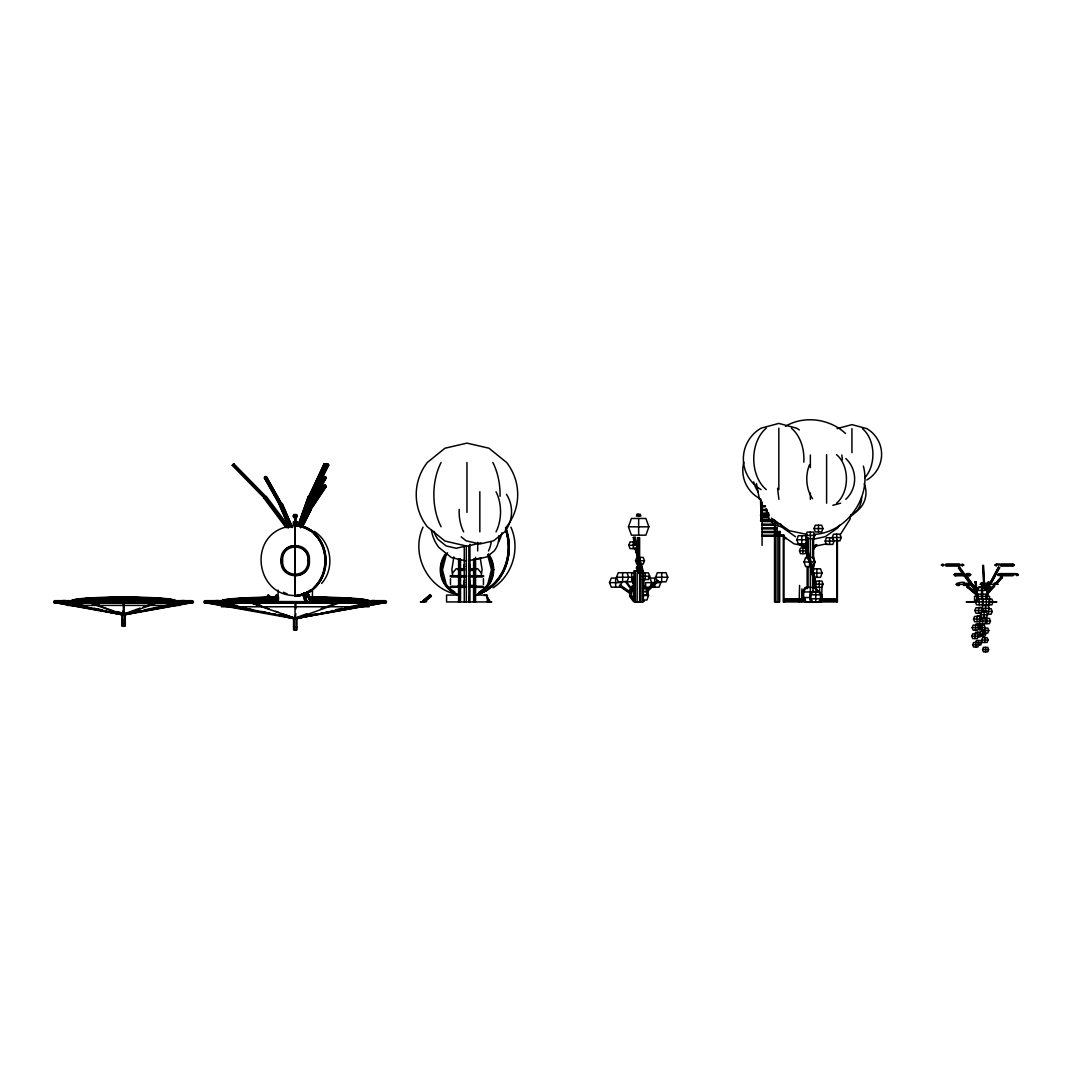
<?xml version="1.0" encoding="UTF-8"?>
<svg xmlns="http://www.w3.org/2000/svg" width="1072" height="1072" viewBox="0 0 1072 1072"><rect width="100%" height="100%" fill="white"/><g stroke="black" fill="none" stroke-linecap="round" stroke-linejoin="round"><path stroke-width="1.5" d="M643.334 578.465L642.892 586.277M644.004 578.759L643.548 586.639M813.568 581.828L813.099 588.381M815.189 586.451L814.251 572.85M175.259 600.668A51.697 3.605 0 0 0 123.548 597.064L123.561 599.637L123.575 597.064A51.697 3.605 0 0 0 71.878 600.668M812.938 592.454L813.125 584.548M799.163 601.941L799.591 585.433M821.554 601.941L821.983 585.942M123.669 601.941C123.441 598.163 123.695 605.72 123.468 601.941M801.508 601.941L801.936 588.89M819.531 592.039L819.638 588.729M123.669 598.35L123.561 599.637L123.468 598.35M172.324 600.829L172.351 600.132L172.82 601.271M813.554 586.545L812.482 573.158M814.666 586.692L814.841 584.468M119.876 613.613L122.999 614.738L123.079 613.867L123.334 614.738M295.081 525.441L295.296 526.258L295.081 525.441A35.188 30.472 90 0 1 308.267 528.925M642.758 586.799L643.039 584.227M986.079 598.605L988.129 582.176L989.067 582.297L987.017 598.712M988.598 582.203L986.173 598.605M300.83 527.638L312.247 498.319L311.014 496.537L307.999 504.242M805.688 539.873L805.983 537.3L807.712 537.662L807.913 550.713L813.688 570.599M807.055 537.327L806.68 546.693M814.09 588.381C817.052 573.641 807.618 560.495 806.68 546.144M987.098 598.739L989.067 585.66L988.129 585.526M123.334 613.867L123.2 614.738L122.999 613.867M453.858 556.877L451.821 569.755L452.585 574.579M481.341 574.579L482.105 569.755L480.323 558.485M328.742 464.578L311.858 498.199L328.608 465.369L327.777 463.801L326.679 463.801L316.495 483.794M326.545 464.578L326.679 463.801M54.766 602.652L55.02 601.245M123.642 613.867L123.441 615.006L56.401 602.946M204.993 602.652L205.248 601.245M339.342 602.933L295.122 618.866L295.336 617.74M642.758 598.806L643.374 595.59M850.846 514.681L849.962 519.397L840.662 534.017M358.088 600.039L358.691 599.596M71.007 601.124A52.555 3.685 0 0 1 123.427 597.439L123.628 597.399M298.19 525.213L308.347 496.537L309.848 496.537L310.987 498.319L300.468 527.638M984.927 583.275L984.927 585.419M123.829 615.006L124.218 614.31L123.575 615.006L119.97 613.64M290.043 616.923L295.497 618.866L295.644 618.169M301.781 526.54L310.947 505.502L309.902 503.505M312.247 498.319L309.486 498.199L308.723 496.644L324.159 463.801L325.285 463.801L326.049 465.369L310.612 498.199L326.236 464.578M308.535 497.421L324.159 463.801M294.371 514.573L294.371 517.615M308.428 508.141L308.16 509.227L309.406 510.312L310.907 510.312L311.175 509.227L309.929 508.141M638.121 570.559L638.121 572.381M445.751 556.877L442.468 569.755L445.751 582.632M488.175 582.632L491.458 569.755L488.175 556.877M326.236 477.455L324.883 478.313L309.446 505.354L310.585 505.354L326.236 477.455L325.325 476.611L324.2 476.611L313.64 495.117M309.352 503.076L324.2 476.611M295.001 595.509L295.001 595.509A34.88 30.204 -90 0 0 325.205 560.629A34.88 30.204 -90 0 0 295.001 525.749L295.51 525.441A35.188 30.472 -90 0 1 325.955 560.629A35.188 30.472 -90 0 1 295.51 595.818A24.455 21.172 90 0 0 304.676 593.392M295.537 595.509L295.537 595.509A34.88 30.204 90 0 0 311.027 590.565M308.535 509.227L310.545 510.125L309.929 508.316M309.446 507.86L324.226 485.147L325.352 485.147L325.982 486.956L310.545 510.125M423.038 527.156C410.991 552.884 426.026 585.794 453.362 593.553M297.815 525.856L308.347 496.537M299.517 526.097L309.486 498.319L308.16 497.421M300.656 526.754L311.175 497.421M628.433 526.821L631.435 518.473L645.893 518.473L648.882 526.821L645.893 535.169L631.435 535.169L628.433 526.821L648.882 526.821M636.433 568.026L637.076 566.217L640.239 566.217L640.239 569.848L637.076 569.848L636.433 568.026L638.657 568.026M648.533 595.509L646.898 600.052L642.945 600.052L642.945 595.509L648.533 595.509L646.898 590.953M796.818 539.779L798.278 535.705L805.34 535.705L806.801 539.779L805.34 543.852L798.278 543.852L796.818 539.779L806.801 539.779M799.484 550.874L800.476 548.087L805.313 548.087L806.305 550.874L805.313 553.661L800.476 553.661L799.484 550.874L806.305 550.874M804.04 561.983L805.662 557.44L813.514 557.44L815.135 561.983L813.514 566.512L805.662 566.512L804.04 561.983L815.135 561.983M813.179 568.83L820.549 568.83L822.063 573.078L820.549 577.339L813.179 577.339L811.651 573.078L812.67 570.237M815.444 584.186L816.556 581.078L821.929 581.078L823.041 584.186L821.929 587.282L816.556 587.282L815.444 584.186L823.041 584.186M298.123 525.856L304.729 508.878M298.606 525.213L301.621 517.495M302.599 518.138L304.394 513.515M300.937 526.754L312.367 497.421M293.219 516.088L293.822 514.573L296.703 514.573L297.306 516.088L296.703 517.615L293.822 517.615L293.219 516.088L297.306 516.088M297.105 601.941L296.569 603.308L293.969 603.308L293.433 601.941M464.658 568.75L463.694 566.311L464.658 563.885M464.658 584.843L463.694 582.418L464.658 579.979M469.268 568.75L470.233 566.311L469.268 563.885M469.268 584.843L470.233 582.418L469.268 579.979M609.512 582.632L621.76 582.632L619.964 587.175L611.308 587.175L609.512 582.632L611.308 578.076L615.636 578.076L615.636 587.175M628.768 545.286L630.081 541.95L636.433 541.95L637.746 545.286L636.433 548.623L630.081 548.623L628.768 545.286L637.746 545.286M616.494 577.259L618.289 572.703L626.946 572.703L628.741 577.259L626.946 581.815L618.289 581.815L616.494 577.259L634.745 577.259M638.041 564.073L636.835 564.073L635.522 560.736L636.835 557.4L638.041 557.4M637.438 571.47L637.8 570.559L639.528 570.559L639.89 571.47L639.528 572.381L637.8 572.381L637.438 571.47L639.89 571.47M644.5 560.736L643.187 564.073L640.011 564.073L640.011 557.4L643.187 557.4L644.5 560.736L640.011 560.736M642.101 572.85L648.453 572.85L649.766 576.187L648.453 579.523L642.101 579.523M647.756 591.637L646.443 594.973L643.267 594.973L643.267 588.3L646.443 588.3L647.756 591.637L643.267 591.637M655.555 577.259L657.35 572.703L666.007 572.703L667.802 577.259L666.007 581.815L657.35 581.815L655.555 577.259L667.802 577.259M660.821 582.632L659.039 587.175L650.369 587.175M805.863 535.41L807.176 532.074L813.527 532.074L814.854 535.41L813.527 538.747L807.176 538.747L805.863 535.41L814.854 535.41M813.996 528.576L815.31 525.24L821.661 525.24L822.974 528.576L821.661 531.913L815.31 531.913L813.996 528.576L822.974 528.576M825.132 541.092L826.445 537.755L832.797 537.755L834.11 541.092L832.797 544.429L826.445 544.429L825.132 541.092L834.11 541.092M833.091 539.739L832.207 537.514L833.534 534.164L839.885 534.164L841.198 537.514L839.885 540.851L833.534 540.851M974.904 610.504L975.989 607.757L981.228 607.757L982.314 610.504L981.228 613.264L975.989 613.264L974.904 610.504L982.314 610.504M973.51 619.067L974.555 616.44L979.553 616.44L980.585 619.067L979.553 621.706L974.555 621.706L973.51 619.067L980.585 619.067M972.17 627.643L973.148 625.137L977.905 625.137L979.741 629.947L984.257 629.947L985.195 627.576L984.257 625.204L979.741 625.204L977.905 630.135L973.148 630.135L972.17 627.643L985.195 627.576M983.547 599.06L982.408 601.941L983.547 604.822M982.006 604.822L983.131 601.941L982.006 599.06M981.939 608.347L983.024 605.6L988.263 605.6L989.349 608.347L988.263 611.107L983.024 611.107L981.939 608.347L989.349 608.347M971.781 636.205L972.719 633.833L977.222 633.833L978.16 636.205L977.222 638.577L972.719 638.577L971.781 636.205L978.16 636.205M980.545 614.752L981.577 612.125L986.575 612.125L987.62 614.752L986.575 617.392L981.577 617.392L980.545 614.752L987.62 614.752M984.431 618.383L989.429 618.383L990.474 621.01L989.429 623.636L980.183 623.663L979.192 621.17L980.183 618.665L984.94 618.665L985.932 621.17L984.94 623.663M974.636 634.584L975.56 632.212L980.076 632.212M972.693 644.768L973.577 642.517L977.852 642.517L978.736 644.768L977.852 647.019L973.577 647.019L972.693 644.768L978.736 644.768M975.547 642.744L976.431 640.507L980.692 640.507L981.577 642.744L980.692 644.996L978.562 644.996L978.562 640.507M979.714 633.981L980.612 631.73L984.873 631.73L985.758 633.981L984.873 636.232L980.612 636.232L979.714 633.981L985.758 633.981M992.203 611.482L991.118 614.229L988.491 614.229L988.491 611.482L992.203 611.482L991.118 608.722L988.491 608.722M981.657 640.078L982.595 637.706L987.111 637.706L988.049 640.078L987.111 642.45L982.595 642.45L981.657 640.078L988.049 640.078M988.773 630.537L987.794 633.043L985.409 633.043L985.409 628.045L987.794 628.045L988.773 630.537L982.046 630.537M982.568 649.605L983.453 647.367L987.727 647.367L988.612 649.605L987.727 651.856L983.453 651.856L982.568 649.605L988.612 649.605M994.347 585.419L994.347 583.275M489.649 601.03L488.082 602.303L487.76 601.513L489.649 601.03L487.479 597.426M74.343 600.829L74.638 600.132M301.58 523.538L309.446 505.502L310.947 505.502M302.009 525.535L311.175 504.51M153.229 599.034L154.274 598.605M323.878 466.789L325.285 463.801M309.486 498.199L324.923 465.369L326.049 465.369M301.822 525.213L309.406 510.312M302.84 525.628L311.175 509.227M302.572 526.714L310.907 510.312M327.777 463.801L311.027 496.644L311.992 497.421M813.032 549.387L815.336 545.018M231.699 600.039L232.45 599.596M294.773 618.598L295.912 618.169L294.693 618.598M986.16 589.828L987.714 587M990.032 582.766L998.568 567.195L999.493 567.597L991.908 582.15M990.206 583.168L998.568 567.195M990.97 583.168L999.493 567.597M806.211 587.443L803.652 591.945L803.652 597.519L806.211 602.022M812.764 591.583L810.941 594.799L810.941 598.779L812.764 601.995M818.686 601.995L820.509 598.779L820.509 594.799L818.686 591.583M310.585 505.354L326.009 478.313M310.867 602.183L307.356 595.911L307.825 595.094L309.017 594.839L311.885 601.513L311.63 600.843M309.969 601.928L310.451 601.097M311.952 601.097L310.29 602.183L307.409 595.509L308.441 594.839L311.952 601.097L310.036 601.513L310.29 602.183M272.998 601.191L276.616 595.174M274.258 600.307L276.429 596.702M274.07 601.834L277.702 595.831M977.048 590.404L978.95 587.362L985.101 587.443L986.99 590.431L986.99 594.129L985.731 596.126M977.048 594.169L977.128 590.431L979.004 587.443M839.456 525.24L837.781 527.893L825.199 536.724L813.326 539.216M987.205 589.546L989.496 586.237L990.314 586.92L987.794 590.86M321.627 583.463C335.201 568.093 331.476 542.218 314.123 531.283M310.612 505.595L324.226 485.147M311.738 505.595L314.458 501.508M323.543 487.867L325.352 485.147M309.419 510.125L324.856 486.956L325.982 486.956M311.711 507.86L326.236 486.045M629.706 590.377L633.123 585.54L634.222 585.54L631.475 590.377L631.475 596.34L634.222 601.178L633.123 601.178L629.706 596.34L629.706 590.377L634.356 590.377M820.656 593.888L821.969 595.751L821.969 599.208L820 601.995L805.193 602.022L802.003 597.519L802.003 591.945L805.193 587.443L815.524 587.443L818.713 591.945L817.065 591.945M812.027 601.995L809.749 598.779L809.749 594.799L812.027 591.583L819.41 591.583L821.688 594.799L821.688 598.779L819.41 601.995L820.951 599.208L821.969 599.208M813.353 549.011L816.248 544.951M813.058 549.963L816.931 544.549M977.115 595.509L978.28 595.121L977.557 596.112L976.686 595.509M294.746 517.763L295.095 596.005L295.095 525.24L295.457 526.071M92.688 599.034L93.84 598.605M958.609 583.275L957.765 584.347L958.609 585.419M969.49 585.419L970.334 584.347M305.038 594.973L307.061 601.513L305.976 602.035L305.105 601.834L303.296 595.831L305.252 595.509M304.796 595.831L305.346 595.174L303.389 595.509L305.399 602.035L306.605 601.834L305.346 595.174M452.464 573.185L456.203 568.723L464.283 568.683M760.504 498.56L761.174 521.18L761.589 502.165M263.404 601.097L268.63 595.094M264.355 601.928L269.581 595.911M990.314 586.92L989.684 587.603L988.88 586.92M988.21 591.034L992.645 586.263M994.87 583.878L1001.516 576.736L1002.28 577.259L996.96 583.758M987.325 592.762L993.972 585.607M996.196 583.222L1001.516 576.736M986.763 593.955L994.521 585.607M996.746 583.222L1002.28 577.259M986.99 594.491L994.749 586.143M968.9 575.758L969.919 574.686L968.9 573.614M646.215 590.672L652.165 584.387M647.153 590.672L652.888 584.923M646.925 591.208L652.66 585.459M232.235 465.369L233.857 463.801L266.044 496.644L264.409 498.199L232.235 465.369L233.857 463.801M984.659 586.92L986.146 586.92L985.449 587.59M264.288 477.455L279.953 505.354L264.516 478.313L265.199 476.611L266.338 476.611L281.99 504.51L266.338 476.611M279.725 504.51L280.636 503.652L265.199 476.611M646.724 590.337L657.618 580.18M646.992 590.819L658.195 580.649M646.349 592.427L658.463 581.131M493.066 587.845C512.684 575.115 520.51 548.462 510.888 527.156M977.088 595.469L967.051 586.92L967.855 586.237L976.244 593.124M967.493 587.603L968.297 586.92L976.686 593.808M423.105 601.03L430.341 595.014M424.713 600.508L427.125 598.511M423.909 601.995L431.145 595.992M425.356 601.298L431.4 596.287L430.086 594.719L422.85 600.722L424.15 602.303M996.33 566.096L995.03 565.024L996.33 563.952M1013.067 566.096L1014.353 565.024L1013.067 563.952M975.681 591.396L958.381 568.053L959.574 567.155L976.887 590.498M484.142 595.509L486.018 595.014M288.743 526.54L279.578 505.502L280.636 503.505L282.137 503.505L292.616 527.545M999.01 575.758L997.617 574.686L999.01 573.614M1017.006 575.758L1018.4 574.686L1017.006 573.614M266.432 496.537L264.02 498.319L286.09 527.746M942.918 566.096L941.43 565.024L942.918 563.952M962.2 566.096L963.688 565.024L962.2 563.952M277.005 614.886L295.269 618.866L370.443 603.054M785.441 426.321C804.027 415.186 829.728 418.643 845.5 433.49M635.441 537.434L633.418 537.487L635.441 537.434L636.312 545.045M959.574 567.155L958.917 567.597L976.337 590.94M975.949 591.221L966.153 577.259L967.065 576.723L976.646 590.136M966.354 577.808L967.065 576.723M307.155 601.191L305.399 602.035M285.433 527.169C247.632 537.487 256.074 596.246 295.269 595.509M295.122 618.866L295.872 613.733M65.472 602.973L123.347 615.006L122.918 614.31L140.084 608.119M143.206 606.993L154.14 603.067M156.914 602.933L123.427 615.006L122.918 614.31M307.048 613.693L294.612 618.169L285.286 614.805M321.037 608.655L336.581 603.067M281.762 613.573L295.751 618.598L218.594 602.987M295.872 618.598L251.478 603.201M123.334 599.047L124.178 598.779M807.712 537.662L805.983 537.635M760.504 515.029L761.589 515.324L760.504 515.632M760.504 520.389L761.589 520.697M636.755 601.874L637.197 601.888M837.085 428.612L851.932 424.633L866.766 428.612A29.668 29.668 0 0 1 866.766 480.001M832.837 505.287L840.622 503.197M484.517 595.014L485.683 594.719L489.623 601.513M633.954 595.59L632.118 585.928L632.962 585.768L634.182 592.2M977.249 600.441L975.051 586.29L975.976 586.143L977.945 598.725M464.873 546.278L456.23 548.288L446.14 545.943L438.059 539.404A23.611 23.249 -90 0 1 433.932 531.364M481.114 542.861L466.963 546.144L444.947 541.038L427.299 526.741A51.51 50.732 -90 0 1 427.299 462.514L444.947 448.217L466.963 443.125L488.966 448.217L506.627 462.514A51.51 50.732 -90 0 1 506.627 526.741M468.518 560.803L480.993 557.909M477.697 559.021L486.862 556.891L494.219 550.941A21.467 21.132 -90 0 0 498.775 535.933M813.608 534.432C846.491 533.039 871.697 497.542 863.375 466.079M813.34 546.586L826.767 543.785M140.874 610.625L123.186 614.31L123.347 615.006L90.53 603.201M144.09 609.955L177.845 602.946M124.942 614.403L132.982 612.728M123.937 614.738L180.203 603.04M125.169 614.671L181.436 602.973M316.026 613.774L294.894 618.169L278.626 614.792M335.549 609.713L342.048 608.36M345.305 607.69L368.071 602.96M295.256 618.866L371.703 602.987M638.979 602.008L639.689 602.25L638.229 601.941M977.115 598.913L975.038 581.908L975.976 581.801L978.053 598.792M125.196 614.015L185.711 603.121M123.642 614.738L189.047 602.96M125.33 614.712L190.736 602.946M298.539 617.579L326.411 612.568M334.598 611.094L337.881 610.504M341.151 609.901L349.351 608.427M352.621 607.837L378.845 603.121M295.336 618.598L382.208 602.973M295.028 618.598L383.897 602.946M305.654 601.191L307.061 601.513M982.059 584.548L982.059 584.696M492.329 569.848L493.669 569.634M981.577 598.792L981.577 582.82L982.528 582.82L982.528 598.792M632.962 585.768L634.075 593.915M959.949 582.485L964.05 582.203M975.051 586.29L975.976 586.143M975.038 581.908L975.976 581.801M327.509 465.369L328.608 465.369M264.516 478.313L265.642 478.313M762.071 505.743L765.408 505.743M762.071 506.815L765.408 506.815M762.071 509.428L767.07 509.428M762.071 510.5L767.07 510.5M762.071 513.099L768.745 513.099M762.071 514.171L768.745 514.171M762.071 514.761L768.731 514.761M762.071 514.975L768.731 514.975M762.071 515.324L768.731 515.324M762.071 515.686L768.731 515.686M762.071 515.9L768.731 515.9M762.071 516.784L768.745 516.784M762.071 517.856L768.745 517.856M762.071 520.121L770.393 520.121M762.071 520.697L772.068 520.697M762.071 521.046L772.068 521.046M762.071 521.26L772.068 521.26M762.071 521.541L773.756 521.541M762.071 524.141L773.756 524.141M762.071 525.213L775.418 525.213M762.071 527.826L777.093 527.826M762.071 528.898L777.093 528.898M762.071 531.498L780.429 531.498M762.071 532.57L780.429 532.57M762.071 535.183L783.726 535.183M762.071 536.255L783.726 536.255M783.525 537.554L785.575 537.554M832.207 537.514L841.198 537.514M784.275 538.573L786.258 538.573M635.522 560.736L638.51 560.736M946.04 563.952L959.668 563.952M996.799 563.952L999.359 563.952M1000.752 563.952L1012.584 563.952M941.43 565.024L963.688 565.024M995.03 565.024L1014.353 565.024M946.04 566.096L959.668 566.096M1000.752 566.096L1012.584 566.096M463.694 566.311L464.94 566.311M468.987 566.311L470.233 566.311M469.643 568.683L477.697 568.683L481.462 573.185M464.618 569.326L458.374 569.326L458.374 570.398L464.618 570.398M469.308 569.326L475.553 569.326M469.308 570.398L475.553 570.398M627.348 572.703L634.57 572.703M811.651 573.078L822.063 573.078M954.777 573.614L964.09 573.614M966.408 573.614L969.865 573.614M1000.203 573.614L1015.814 573.614M953.611 574.686L971.031 574.686M997.617 574.686L1018.4 574.686M450.508 575.677L459.325 575.677M460.665 575.677L465.382 575.677M468.531 575.677L483.418 575.677M954.777 575.758L964.09 575.758M967.56 575.758L969.865 575.758M1000.203 575.758L1012.933 575.758M451.111 575.878L459.607 575.878M460.893 575.878L465.449 575.878M468.477 575.878L482.815 575.878M450.133 576.187L459.164 576.187M460.518 576.187L465.355 576.187M468.571 576.187L483.78 576.187M642.289 576.187L649.766 576.187M451.111 576.508L459.607 576.508M460.893 576.508L465.449 576.508M468.477 576.508L482.815 576.508M450.508 576.696L459.325 576.696M460.665 576.696L465.382 576.696M468.531 576.696L483.418 576.696M648.319 578.076L649.967 578.076L651.763 582.632L649.967 587.175L645.639 587.175L645.639 582.632L659.293 582.632M650.369 578.076L654.697 578.076L654.697 587.175M627.348 581.815L631.689 581.815L631.689 572.703M463.694 582.418L464.94 582.418M468.987 582.418L470.233 582.418M956.948 583.275L959.44 583.275M963.46 583.275L971.152 583.275M980.84 583.275L983.466 583.275M985.704 583.275L989.751 583.275M994.441 583.275L997.282 583.275M955.849 584.347L972.25 584.347M979.982 584.347L998.179 584.347M464.618 585.419L458.374 585.419L458.374 586.491M469.308 585.419L475.553 585.419M956.948 585.419L959.44 585.419M963.46 585.419L971.152 585.419M985.704 585.419L989.751 585.419M450.508 586.411L464.618 586.491M469.308 586.491L475.553 586.491M475.928 586.411L483.418 586.411M451.111 586.598L459.607 586.598M475.606 586.598L482.815 586.598M450.133 586.92L459.164 586.92M460.518 586.92L465.355 586.92M468.571 586.92L483.78 586.92M982.059 587.081L978.79 587.081L976.766 590.297L976.766 594.263M450.508 587.429L459.607 587.228M460.665 587.429L465.449 587.228M468.477 587.228L483.418 587.429M310.13 590.136L312.434 590.136L312.461 601.941M977.128 590.431L986.99 590.431M802.003 591.945L814.385 591.945M986.99 594.129L977.128 594.129L978.374 596.126M809.749 594.799L821.688 594.799M457.985 595.081L446.568 595.081L446.568 601.941L491.7 601.941L487.184 601.513M475.928 595.081L487.345 595.081L487.345 601.941M629.706 596.34L634.356 596.34M802.003 597.519L810.352 597.519M784.275 598.779L805.367 598.779M809.749 598.779L836.441 598.779M783.525 599.797L804.496 599.797M820.629 599.797L837.178 599.797M62.792 600.575L65.392 600.575M83.241 600.575L85.827 600.575M161.296 600.575L163.895 600.575M181.744 600.575L184.344 600.575M215.901 600.575L218.5 600.575M372.024 600.575L374.624 600.575M54.886 600.655L192.25 600.655M205.127 600.655L278.104 600.655M310.893 600.655L385.411 600.655M784.275 600.816L805.367 600.816M820.335 600.816L836.441 600.816M53.975 601.03L193.161 601.03M204.216 601.03L277.929 601.03M311.054 601.03L386.322 601.03M643.093 601.178L644.192 601.178M976.471 601.62L966.167 601.941L996.866 601.941L991.707 601.62M53.6 601.941L193.536 601.941M203.841 601.941L260.389 601.941M270.117 601.941L260.871 601.513L266.874 601.941M386.697 601.941L270.533 601.513L276.536 601.941M808.864 601.941L783.31 601.941L783.31 535.075M811.852 601.941L814.827 601.941M816.234 601.941L837.406 601.941L837.406 540.087M53.975 602.853L193.161 602.853M204.216 602.853L386.322 602.853M54.886 603.228L192.25 603.228M205.127 603.228L385.411 603.228M67.255 605.412L179.882 605.412M221.355 606.765L369.183 606.765M978.843 607.342L981.456 607.342M983.935 610.102L981.456 610.102L981.456 612.862L978.843 612.862M121.846 614.31L125.29 614.31M977.409 615.636L979.902 615.636L979.902 618.263L982.26 618.263M296.984 618.169L208.316 602.973M121.846 619.536L122.704 619.536M121.846 620.701L122.704 620.701M979.192 621.17L990.474 621.01M121.846 622.631L122.704 622.631M121.846 623.02L122.704 623.02M121.846 623.797L122.704 623.797M976.002 623.931L980.759 623.931M121.846 624.949L122.704 624.949M980.625 626.423L978.388 626.423L978.388 623.931M293.554 626.879L294.411 626.879M296.127 626.879L296.984 626.879M978.388 628.929L980.759 628.929M977.825 634.584L981.014 634.584L980.076 636.969L977.825 636.969L977.825 632.212M978.562 642.744L981.577 642.744M644.795 585.821L644.781 585.875M981.577 582.82L982.528 582.82M492.329 569.647L493.669 569.862M213.395 602.987L216.678 603.576M219.948 604.166L228.148 605.64M216.598 604.005L231.351 606.658M234.621 607.248L237.904 607.837M246.091 609.311L249.374 609.901M264.127 612.568L267.397 613.157M277.233 614.926L285.433 616.4M206.641 602.946L293.5 618.571M63.141 602.973L66.41 603.563M69.68 604.152L77.854 605.626M66.33 604.005L69.6 604.595M72.869 605.184L76.152 605.774M84.326 607.234L87.596 607.824M95.77 609.298L99.039 609.888M113.753 612.541L117.022 613.13M58.076 602.96L123.494 614.738M988.129 582.176L989.067 582.297M224.075 602.866L237.086 605.559M280.998 614.685L289.132 616.387M221.703 602.96L239.592 606.672M220.685 603.054L253.22 609.807M261.354 611.509L269.474 613.197M272.73 613.867L295.041 618.866L295.028 602.652M72.494 603.174L83.75 605.519M112.681 611.536L115.897 612.206M68.541 602.946L81.392 605.613M94.256 608.293L102.296 609.955M67.536 603.04L123.803 614.738M96.252 609.325L99.455 609.995M107.495 611.67L121.967 614.671M807.109 534.432L789.273 530.694L771.384 518.138M807.377 546.586L793.95 543.785L780.041 534.017M303.296 595.831L304.167 596.032L305.976 602.035M465.409 560.803L451.366 557.547L438.863 547.43A36.488 35.925 -90 0 1 431.359 529.635M783.632 527.464L775.713 525.334A19.001 19.001 0 0 1 766.212 508.892M640.56 601.874L640.131 601.888M307.356 595.911L310.21 600.682M487.733 601.995L488.658 602.303M255.417 603.188L260.081 604.863M252.657 603.067L261.97 606.417M252.242 602.933L269.327 609.097M275.544 611.335L278.653 612.447M94.47 603.188L99.16 604.876M117.893 611.616L122.57 613.305M91.281 602.933L124.057 614.738L124.178 602.384M998.742 567.597L999.667 567.999M283.464 592.24L287.216 593.955M1001.744 577.259L1002.508 577.795M620.058 584.937L629.532 591.556M619.562 585.473L630.39 593.044M619.348 585.995L630.175 593.58M795.518 536.724L782.935 527.893L780.416 523.913M803.317 545.139L807.028 548.14M799.886 544.321L806.077 549.32M798.493 543.692L802.204 546.68M461.174 536.831L466.079 540.811L479.841 544L493.589 540.811L504.631 531.873A32.187 31.704 -90 0 0 506.453 494.299M967.051 586.92L976.646 594.786M323.972 464.578L324.923 465.369M323.972 477.455L324.883 478.313M309.888 503.652L310.8 504.51M233.013 464.578L265.253 497.421M323.972 486.045L324.856 486.956M954.723 574.686L955.742 575.758M626.102 581.279L632.118 589.332M625.15 581.279L631.341 589.814M266.392 496.537L289.467 527.303M265.186 497.421L288.221 528.188M122.811 614.31L123.334 615.006L123.334 602.652M967.252 577.259L976.847 590.672M966.153 577.259L969.034 581.279M971.915 585.312L974.796 589.332M967.855 586.237L968.297 586.92M985.329 587.081L987.352 590.297M985.155 587.362L987.071 590.404M487.278 598.323L488.725 600.722M814.506 587.443L816.422 590.819M645.156 589.171L643.093 585.54L644.192 585.54L647.609 590.377L647.609 594.853M292.187 527.035L282.137 503.505M280.636 503.505L291.115 527.545M279.35 504.51L289.172 527.035M308.441 594.839L311.054 600.843M485.683 594.719L486.005 595.509M309.017 594.839L309.272 595.509M307.409 595.509L307.677 596.179M632.802 578.8L633.793 581.855M632.802 579.845L634.302 584.454M632.547 580.81L634.048 585.406M632.065 580.327L634.061 586.464M811.464 568.924L807.203 555.618L805.608 546.318M808.569 559.932L805.836 548.583M810.66 566.619L812.08 571.162M637.974 558.378L634.879 547.98M304.475 594.973L306.284 600.99M638.389 555.497L634.932 537.796M637.197 555.845L635.106 548.167M638.188 552.696L636.848 547.591M641.284 563.041L643.575 573.507M640.681 563.081L642.517 570.733M639.488 563.443L641.203 571.322M807.725 552.817L808.275 555.068M811.946 570.987L813.085 575.597M756.443 483.499L759.445 499.338M385.33 601.513L385.531 602.652M295.269 618.169L295.39 618.866M123.494 613.867L123.695 615.006M634.57 545.594L633.673 537.822M806.908 548.355L807.256 550.579M975.507 586.17L977.731 600.414M814.197 575.463L814.774 579.979M975.507 581.815L977.597 598.886M841.828 454.984L842.378 459.741M777.589 488.242L778.888 499.338M813.434 577.795L813.648 579.992M633.418 537.487L633.579 540.087M984.739 589.841L983.56 565.44L982.702 565.48L983.801 588.247M983.131 565.453L984.23 588.233M805.501 544.053L805.608 546.666M295.162 601.941L295.269 603.308M989.563 599.154L989.563 596.367L974.542 596.367L974.542 601.941M986.937 618.383L986.937 623.636M986.294 599.06L986.294 604.822M985.637 605.6L985.637 611.107M985.597 647.367L985.597 651.856M984.86 637.706L984.86 642.45M984.083 612.125L984.083 617.392M982.743 631.73L982.743 636.232M982.555 618.665L982.555 623.663M982.059 582.753L982.059 598.873M982.006 625.204L982.006 629.947M979.259 599.06L979.259 604.822M978.602 607.757L978.602 613.264M977.048 616.44L977.048 621.706M976.793 591.623L976.793 594.263M975.708 642.517L975.708 647.019M975.533 625.137L975.533 630.135M974.971 633.833L974.971 638.577M851.932 428.612L851.932 452.652M836.75 540.087L836.75 601.941M836.709 534.164L836.709 540.851M829.621 537.755L829.621 544.429M826.606 454.649L826.606 503.197M819.249 581.078L819.249 587.282M818.485 525.24L818.485 531.913M816.864 568.83L816.864 577.339M815.725 591.583L815.725 601.995M813.581 536.657L813.581 560.75M813.581 563.805L813.581 568.991M813.581 576.83L813.581 586.88M812.63 538.332L812.63 558.418M812.63 566.793L812.63 586.88M810.352 454.984L810.352 467.66M810.352 492.999L810.352 499.338M810.352 532.074L810.352 538.747M810.352 540.007L810.352 556.743M810.352 566.793L810.352 586.88M810.352 587.443L810.352 596.126M810.352 599.02L810.352 602.022M809.588 557.44L809.588 566.512M808.087 538.332L808.087 555.068M808.087 566.793L808.087 586.88M807.136 538.332L807.136 550.043M807.136 552.201L807.136 558.418M807.136 566.793L807.136 588.769M802.888 548.087L802.888 553.661M801.802 535.705L801.802 543.852M783.954 535.075L783.954 601.941M779.666 533.95L779.666 601.941L774.52 601.941L774.52 522.332M778.915 532.288L778.915 601.941M778.835 428.17L778.835 489.609M777.093 527.317L777.093 601.941M775.27 523.994L775.27 601.941M762.071 502.071L762.071 545.38M761.174 500.021L761.174 521.18M661.679 572.703L661.679 581.815M645.277 572.85L645.277 579.523M641.994 570.827L641.994 601.941M640.158 601.941L640.158 572.971L637.157 572.971L637.157 601.941M639.622 537.554L639.622 601.941M639.14 537.554L639.14 570.572M638.657 514.279L638.657 516.088M638.657 518.473L638.657 535.169M638.657 570.559L638.657 572.381M638.175 537.554L638.175 572.22M637.693 537.554L637.693 572.22M635.321 570.827L635.321 601.941M633.257 541.95L633.257 548.623M622.618 572.703L622.618 581.815M483.445 578.652L483.445 584.454M479.841 491.726L479.841 531.873M477.697 542.338L477.697 550.941M475.553 557.373L475.553 601.941M474.802 559.021L474.802 601.941M473.61 559.021L473.61 601.941M469.965 544.295L469.965 601.941M469.107 597.117L469.107 601.941M468.839 545.755L468.839 601.941M466.963 462.514L466.963 512.443M466.293 545.755L466.293 601.941M464.256 545.755L464.256 601.941M460.518 559.021L460.518 601.941M459.781 559.021L459.781 601.941M458.588 559.021L458.588 601.941M450.481 578.652L450.481 584.454M313.962 601.941L303.121 601.941M296.984 618.035L296.984 629.974L293.554 629.974L293.554 618.035M296.234 521.89L296.234 525.749M296.127 618.169L296.127 629.974M295.912 517.763L295.912 522.774M295.872 602.384L295.872 608.869M295.47 517.763L295.47 522.774M295.269 514.573L295.269 517.615M295.095 525.24L295.095 596.005M294.304 521.89L294.304 525.749M294.411 618.169L294.411 629.974M278.09 590.136L278.09 601.941M125.29 613.144L125.29 626.115L121.846 626.115L121.846 613.144M124.419 614.31L124.419 626.115M123.561 600.575L123.561 603.308M122.811 598.35L122.811 601.566M122.811 611.214L122.958 614.738M122.704 613.144L122.704 626.115M791.377 428.17A35.47 25.085 90 0 1 803.799 462.179M761.093 489.609A35.47 35.47 0 0 1 761.093 428.17L778.835 423.413L796.563 428.17A35.47 35.47 0 0 1 799.337 429.952M766.292 489.609A35.47 25.085 -90 0 1 766.292 428.17M758.708 497.944A31.838 31.838 0 0 1 743.874 462.126M758.239 492.195A31.838 22.512 -90 0 1 753.629 481.837M862.411 428.612A29.668 20.984 -90 0 1 864.662 477.884M836.522 454.649A28.033 19.819 -90 0 1 836.522 503.197M845.821 458.521A28.033 28.033 0 0 1 845.821 499.324M812.589 498.748A28.033 19.819 90 0 1 809.44 464.9M768.41 513.367A24.87 24.87 0 0 1 766.641 510.714M778.5 525.334A19.001 13.427 -90 0 1 774.198 519.746M861.674 497.033A22.07 22.07 0 0 1 850.645 516.141M864.193 483.713A23.289 23.289 0 0 1 854.33 512.845M496.014 491.726A32.187 20.69 -90 0 1 496.014 531.873M463.667 531.873A32.187 20.69 -90 0 1 459.205 509.361M492.852 462.514A51.51 33.111 -90 0 1 500.048 496.309M441.074 526.741A51.51 33.111 -90 0 1 441.074 462.514M491.137 542.338A21.467 13.802 -90 0 1 488.484 550.941M501.991 532.797A36.488 35.925 -90 0 1 498.587 541.99M488.577 554.05A26.706 26.706 0 0 1 475.218 595.161M458.709 595.148A26.706 26.706 0 0 1 445.362 554.05M488.162 554.345A26.197 26.197 0 0 1 478.112 593.459M457.329 594.116A26.197 26.197 0 0 1 445.764 554.358M487.479 554.84A25.366 25.366 0 0 1 479.184 591.972M454.729 591.985A25.366 25.366 0 0 1 446.434 554.84M489.261 556.877A25.755 25.755 0 0 1 481.234 591.195M454.086 592.052A25.755 25.755 0 0 1 447.573 552.79M488.135 589.037A48.294 41.821 90 0 1 485.375 590.726M488.162 589.466A48.789 42.25 -90 0 1 477.978 594.344M485.013 591.007A48.602 42.089 90 0 1 477.63 594.156M505.461 529.086A48.294 41.821 90 0 1 477.509 593.861M505.716 530.707A47.784 41.393 -90 0 1 490.199 586.692M484.839 590.27A47.784 41.393 -90 0 1 479.077 592.883M505.689 529.206A47.985 41.553 90 0 1 482.36 591.878M505.662 527.531A48.602 42.089 90 0 1 478.072 594.156M505.515 527.451A48.789 42.25 -90 0 1 477.804 594.344M295.537 525.749A34.88 30.204 90 0 1 308.642 529.206M299.061 526.379A34.572 29.936 -90 0 1 301.714 526.928M306.82 592.414A34.572 29.936 -90 0 1 303.001 593.955M311.831 589.989A35.188 30.472 90 0 1 295.081 595.818A24.455 21.172 -90 0 0 304.234 593.392M295.403 525.253A35.376 30.632 -90 0 1 312.233 531.109M312.233 590.149A35.376 30.632 -90 0 1 295.403 596.005A24.643 21.346 -90 0 0 304.609 593.566M307.048 592.24A34.371 29.775 90 0 1 303.255 593.767M298.15 526.205A34.572 29.936 90 0 1 302.143 526.928M303.443 527.303A34.572 29.936 90 0 1 325.419 560.629A34.572 29.936 90 0 1 303.443 593.955M302.143 594.33A34.572 29.936 90 0 1 298.15 595.054M295.229 525.253A35.376 30.632 -90 0 1 325.821 560.629A35.376 30.632 -90 0 1 295.229 596.005A24.643 21.346 -90 0 0 304.448 593.566M303.095 527.491A34.371 29.775 90 0 1 310.451 531.122M313.748 533.749A34.371 29.775 90 0 1 313.748 587.496M310.451 590.136A34.371 29.775 90 0 1 301.808 594.143M304.609 593.111A24.147 20.904 90 0 1 300.187 594.893M304.073 593.111A24.147 20.904 90 0 1 299.651 594.893M224.49 600.843A74.303 3.913 0 0 1 278.559 598.216M311.805 598.216A74.303 3.913 0 0 1 365.9 600.816M235.358 600.642A73.874 3.873 0 0 1 278.72 599.127M311.697 599.127A73.874 3.873 0 0 1 355.006 600.628M252.456 600.146A72.936 3.806 0 0 1 262.211 599.824M266.647 599.717A72.936 3.806 0 0 1 277.474 599.529M311.47 599.516A72.936 3.806 0 0 1 338.095 600.146M267.196 599.342A72.065 3.752 0 0 1 277.836 599.154M311.255 599.141A72.065 3.752 0 0 1 326.464 599.409M223.083 600.963A72.186 3.752 0 0 1 224.008 600.374M226.701 599.797A72.186 3.752 0 0 1 231.096 599.248M237.086 598.752A72.186 3.752 0 0 1 251.598 597.988M262.747 597.627A72.186 3.752 0 0 1 276.228 597.359M311.282 597.318A72.186 3.752 0 0 1 327.965 597.627M339.127 597.988A72.186 3.752 0 0 1 352.259 598.672M359.562 599.275A72.186 3.752 0 0 1 363.917 599.811M366.57 600.387A72.186 3.752 0 0 1 367.441 600.977M222.159 600.655A73.11 3.819 0 0 1 275.826 596.97M311.51 596.93A73.11 3.819 0 0 1 368.379 600.655M221.274 601.097A73.995 3.886 0 0 1 278.68 597.305M311.724 597.305A73.995 3.886 0 0 1 369.25 601.084M73.204 600.936A52.85 3.712 0 0 1 123.347 598.35A52.85 3.712 0 0 1 173.798 600.896M82.276 600.668A52.394 3.672 0 0 1 165.932 600.762M97.445 600.132A51.469 3.578 0 0 1 151.085 600.199M109.666 599.409A50.598 3.497 0 0 1 137.618 599.409M72.816 600.95A50.759 3.511 0 0 1 73.472 600.4M75.388 599.851A50.759 3.511 0 0 1 81.191 599.02M83.938 598.766A50.759 3.511 0 0 1 96.641 597.988M108.084 597.613A50.759 3.511 0 0 1 139.186 597.613M150.683 597.988A50.759 3.511 0 0 1 162.1 598.672M168.773 599.369A50.759 3.511 0 0 1 174.321 600.963M123.427 597.439A52.555 3.685 0 0 1 176.13 601.111M307.892 560.509C309.285 578.612 281.387 578.746 282.646 560.629C281.387 542.499 309.285 542.646 307.892 560.75L309.419 560.482C310.612 540.543 279.738 540.717 281.105 560.629C279.738 580.542 310.612 580.716 309.419 560.777L307.892 560.509M282.727 554.787C274.928 571.363 301.473 585.178 307.811 566.472C315.597 549.896 289.065 536.08 282.727 554.787M637.076 514.279L636.433 516.088L640.895 516.088L640.239 514.279L637.076 514.279M122.262 600.575L122.262 603.308L124.861 603.308L124.861 600.575L122.262 600.575M976.512 599.06L975.386 601.941L976.512 604.822L991.881 604.822L993.02 601.941L991.881 599.06L976.512 599.06M990.166 601.941L989.027 604.822L989.148 599.06L990.166 601.941M276.281 594.973L272.663 600.99L274.405 602.035L278.023 596.032L276.281 594.973M268.335 594.839L263.109 600.843L264.65 602.183L269.876 596.179L268.335 594.839M772.068 520.335L762.071 520.335L772.081 520.469M297.199 521.89L293.339 521.89L293.339 525.749L297.199 525.749L297.199 521.89M643.388 570.827L633.941 570.827L633.941 601.941L643.388 601.941L643.388 570.827M426.509 601.513L420.492 601.941L426.509 601.513"/></g></svg>
